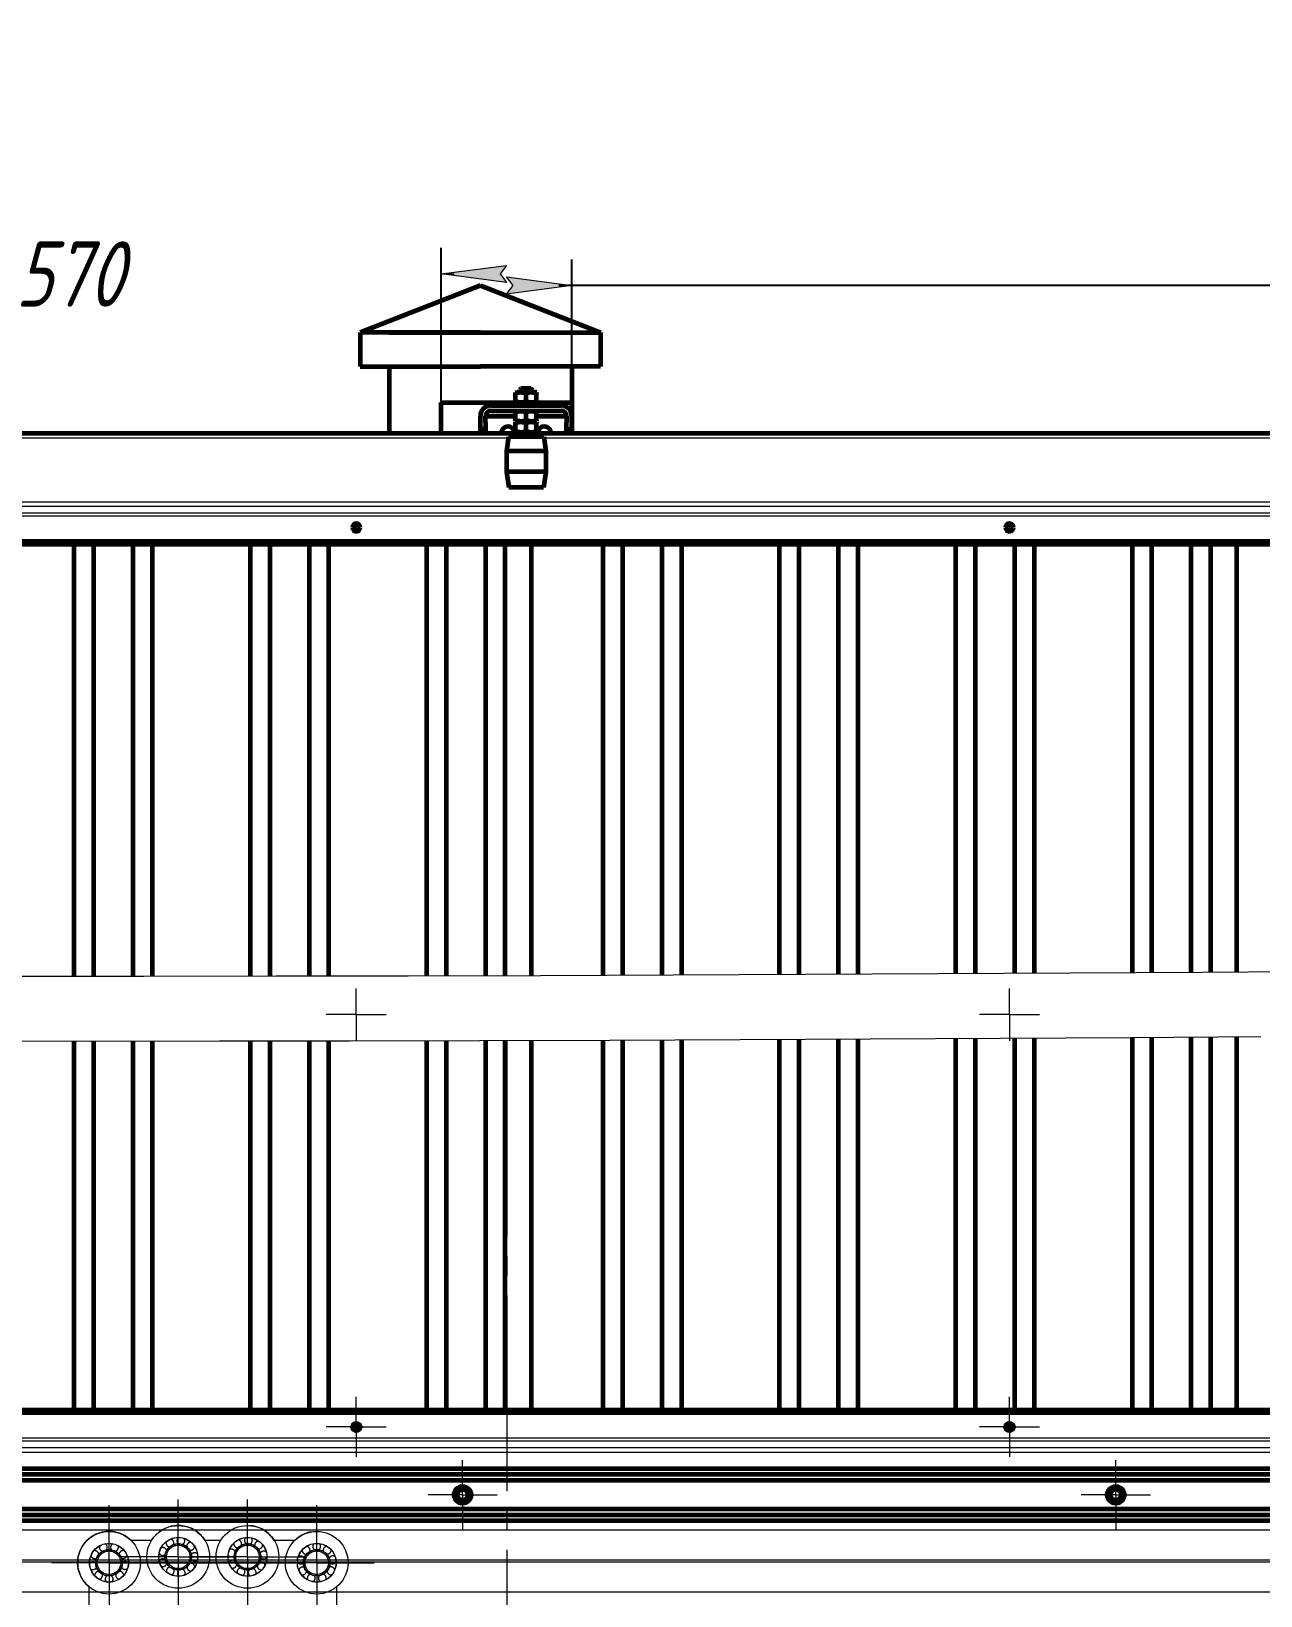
# Model space of a CAD drawing. Header units: millimetres. Extents: x 0 to 594, y 0 to 420.
# Drawn here: x 188.6 to 282.7, y 300.2 to 420 of the extents above; entities that cross this region are included whole.
import ezdxf

# ---------------------------------------------------------------- set-up
doc = ezdxf.new("R2010")
doc.units = ezdxf.units.MM
for name, pattern in [('K5LT_AXLED', [19.5, 15, -1.5, 1.5, -1.5]), ('K5LT_BASIC', [0]), ('K5LT_THIN', [0]), ('K5LT_THIN_INCLUDED_TO_HATCHING', [0])]:
    doc.linetypes.add(name, pattern=pattern)
doc.layers.add('LAYER', color=7, linetype='Continuous')
doc.layers.add('Системный слой', color=7, linetype='Continuous')
doc.styles.add('KDIMTEXTSTYLE', font='GOST_AU.SHX', dxfattribs={"width": 0.96, "oblique": 15, "height": 5})
doc.dimstyles.new('KDIMSTYLE (0.10)', dxfattribs={"dimtxt": 5, "dimasz": 1, "dimexe": 2, "dimexo": 0, "dimgap": 1, "dimtad": 1, "dimlfac": 10, "dimtxsty": 'KDIMTEXTSTYLE', "dimsah": 1, "dimcen": 0, "dimdle": 1, "dimadec": 0, "dimazin": 0, "dimtfac": 0.667, "dimtmove": 0, "dimatfit": 3, "dimfxl": 1, "dimtvp": 1, "dimtolj": 1, "dimtzin": 0, "dimarcsym": 0})

# ---------------------------------------------------------------- blocks, each defined once
blk = doc.blocks.new('U9')
at = {"layer": 'Системный слой', "color": 5, "linetype": 'K5LT_BASIC', "lineweight": 60, "true_color": 0x0000ff}
for p, q in [((223.42, 347.68), (223.42, 380.7)), ((223.42, 314.4), (223.42, 342.68))]:
    blk.add_line(p, q, dxfattribs=at)
blk = doc.blocks.new('U10')
at = {"layer": 'Системный слой', "color": 5, "linetype": 'K5LT_BASIC', "lineweight": 60, "true_color": 0x0000ff}
for p, q in [((220.42, 347.67), (220.42, 380.7)), ((220.42, 314.4), (220.42, 342.67))]:
    blk.add_line(p, q, dxfattribs=at)
blk = doc.blocks.new('U11')
at = {"layer": 'Системный слой', "color": 5, "linetype": 'K5LT_BASIC', "lineweight": 60, "true_color": 0x0000ff}
for p, q in [((272.92, 347.91), (272.92, 380.7)), ((272.92, 314.4), (272.92, 342.91))]:
    blk.add_line(p, q, dxfattribs=at)
blk = doc.blocks.new('U12')
at = {"layer": 'Системный слой', "color": 5, "linetype": 'K5LT_BASIC', "lineweight": 60, "true_color": 0x0000ff}
for p, q in [((277.42, 347.94), (277.42, 380.7)), ((277.42, 314.4), (277.42, 342.94))]:
    blk.add_line(p, q, dxfattribs=at)
blk = doc.blocks.new('U13')
at = {"layer": 'Системный слой', "color": 5, "linetype": 'K5LT_BASIC', "lineweight": 60, "true_color": 0x0000ff}
for p, q in [((251.92, 347.79), (251.92, 380.7)), ((251.92, 314.4), (251.92, 342.79))]:
    blk.add_line(p, q, dxfattribs=at)
blk = doc.blocks.new('U14')
at = {"layer": 'Системный слой', "color": 5, "linetype": 'K5LT_BASIC', "lineweight": 60, "true_color": 0x0000ff}
for p, q in [((278.92, 347.94), (278.92, 380.7)), ((278.92, 314.4), (278.92, 342.95))]:
    blk.add_line(p, q, dxfattribs=at)
blk = doc.blocks.new('U15')
at = {"layer": 'Системный слой', "color": 5, "linetype": 'K5LT_BASIC', "lineweight": 60, "true_color": 0x0000ff}
for p, q in [((274.42, 347.92), (274.42, 380.7)), ((274.42, 314.4), (274.42, 342.92))]:
    blk.add_line(p, q, dxfattribs=at)
blk = doc.blocks.new('U16')
at = {"layer": 'Системный слой', "color": 5, "linetype": 'K5LT_BASIC', "lineweight": 60, "true_color": 0x0000ff}
for p, q in [((259.42, 347.83), (259.42, 380.7)), ((259.42, 314.4), (259.42, 342.83))]:
    blk.add_line(p, q, dxfattribs=at)
blk = doc.blocks.new('U17')
at = {"layer": 'Системный слой', "color": 5, "linetype": 'K5LT_BASIC', "lineweight": 60, "true_color": 0x0000ff}
for p, q in [((232.42, 347.71), (232.42, 380.7)), ((232.42, 314.4), (232.42, 342.71))]:
    blk.add_line(p, q, dxfattribs=at)
blk = doc.blocks.new('U18')
at = {"layer": 'Системный слой', "color": 5, "linetype": 'K5LT_BASIC', "lineweight": 60, "true_color": 0x0000ff}
for p, q in [((263.92, 347.86), (263.92, 380.7)), ((263.92, 314.4), (263.92, 342.86))]:
    blk.add_line(p, q, dxfattribs=at)
blk = doc.blocks.new('U19')
at = {"layer": 'Системный слой', "color": 5, "linetype": 'K5LT_BASIC', "lineweight": 60, "true_color": 0x0000ff}
for p, q in [((260.92, 347.84), (260.92, 380.7)), ((260.92, 314.4), (260.92, 342.84))]:
    blk.add_line(p, q, dxfattribs=at)
blk = doc.blocks.new('U20')
at = {"layer": 'Системный слой', "color": 5, "linetype": 'K5LT_BASIC', "lineweight": 60, "true_color": 0x0000ff}
for p, q in [((250.42, 347.79), (250.42, 380.7)), ((250.42, 314.4), (250.42, 342.79))]:
    blk.add_line(p, q, dxfattribs=at)
blk = doc.blocks.new('U21')
at = {"layer": 'Системный слой', "color": 5, "linetype": 'K5LT_BASIC', "lineweight": 60, "true_color": 0x0000ff}
for p, q in [((247.42, 347.77), (247.42, 380.7)), ((247.42, 314.4), (247.42, 342.77))]:
    blk.add_line(p, q, dxfattribs=at)
blk = doc.blocks.new('U22')
at = {"layer": 'Системный слой', "color": 5, "linetype": 'K5LT_BASIC', "lineweight": 60, "true_color": 0x0000ff}
for p, q in [((224.92, 347.69), (224.92, 380.7)), ((224.92, 314.4), (224.92, 342.69))]:
    blk.add_line(p, q, dxfattribs=at)
blk = doc.blocks.new('U23')
at = {"layer": 'Системный слой', "color": 5, "linetype": 'K5LT_BASIC', "lineweight": 60, "true_color": 0x0000ff}
for p, q in [((265.42, 347.86), (265.42, 380.7)), ((265.42, 314.4), (265.42, 342.86))]:
    blk.add_line(p, q, dxfattribs=at)
blk = doc.blocks.new('U24')
at = {"layer": 'Системный слой', "color": 5, "linetype": 'K5LT_BASIC', "lineweight": 60, "true_color": 0x0000ff}
for p, q in [((238.42, 347.73), (238.42, 380.7)), ((238.42, 314.4), (238.42, 342.73))]:
    blk.add_line(p, q, dxfattribs=at)
blk = doc.blocks.new('U25')
at = {"layer": 'Системный слой', "color": 5, "linetype": 'K5LT_BASIC', "lineweight": 60, "true_color": 0x0000ff}
for p, q in [((233.92, 347.72), (233.92, 380.7)), ((233.92, 314.4), (233.92, 342.72))]:
    blk.add_line(p, q, dxfattribs=at)
blk = doc.blocks.new('U26')
at = {"layer": 'Системный слой', "color": 5, "linetype": 'K5LT_BASIC', "lineweight": 60, "true_color": 0x0000ff}
for p, q in [((280.92, 347.96), (280.92, 380.7)), ((280.92, 314.4), (280.92, 342.96))]:
    blk.add_line(p, q, dxfattribs=at)
blk = doc.blocks.new('U27')
at = {"layer": 'Системный слой', "color": 5, "linetype": 'K5LT_BASIC', "lineweight": 60, "true_color": 0x0000ff}
for p, q in [((245.92, 347.76), (245.92, 380.7)), ((245.92, 314.4), (245.92, 342.77))]:
    blk.add_line(p, q, dxfattribs=at)
blk = doc.blocks.new('U28')
at = {"layer": 'Системный слой', "color": 5, "linetype": 'K5LT_BASIC', "lineweight": 60, "true_color": 0x0000ff}
for p, q in [((236.92, 347.73), (236.92, 380.7)), ((236.92, 314.4), (236.92, 342.73))]:
    blk.add_line(p, q, dxfattribs=at)
blk = doc.blocks.new('U29')
at = {"layer": 'Системный слой', "color": 5, "linetype": 'K5LT_BASIC', "lineweight": 60, "true_color": 0x0000ff}
for p, q in [((218.92, 347.67), (218.92, 380.7)), ((218.92, 314.4), (218.92, 342.67))]:
    blk.add_line(p, q, dxfattribs=at)
blk = doc.blocks.new('U30')
at = {"layer": 'Системный слой', "color": 5, "linetype": 'K5LT_BASIC', "lineweight": 60, "true_color": 0x0000ff}
for p, q in [((223.42, 347.68), (223.42, 380.7)), ((223.42, 314.4), (223.42, 342.68))]:
    blk.add_line(p, q, dxfattribs=at)
blk = doc.blocks.new('U31')
at = {"layer": 'Системный слой', "color": 5, "linetype": 'K5LT_BASIC', "lineweight": 60, "true_color": 0x0000ff}
for p, q in [((197.92, 347.64), (197.92, 380.7)), ((197.92, 314.4), (197.92, 342.64))]:
    blk.add_line(p, q, dxfattribs=at)
blk = doc.blocks.new('U32')
at = {"layer": 'Системный слой', "color": 5, "linetype": 'K5LT_BASIC', "lineweight": 60, "true_color": 0x0000ff}
for p, q in [((224.92, 347.69), (224.92, 380.7)), ((224.92, 314.4), (224.92, 342.69))]:
    blk.add_line(p, q, dxfattribs=at)
blk = doc.blocks.new('U33')
at = {"layer": 'Системный слой', "color": 5, "linetype": 'K5LT_BASIC', "lineweight": 60, "true_color": 0x0000ff}
for p, q in [((220.42, 347.67), (220.42, 380.7)), ((220.42, 314.4), (220.42, 342.67))]:
    blk.add_line(p, q, dxfattribs=at)
blk = doc.blocks.new('U34')
at = {"layer": 'Системный слой', "color": 5, "linetype": 'K5LT_BASIC', "lineweight": 60, "true_color": 0x0000ff}
for p, q in [((205.42, 347.64), (205.42, 380.7)), ((205.42, 314.4), (205.42, 342.64))]:
    blk.add_line(p, q, dxfattribs=at)
blk = doc.blocks.new('U36')
at = {"layer": 'Системный слой', "color": 5, "linetype": 'K5LT_BASIC', "lineweight": 60, "true_color": 0x0000ff}
for p, q in [((209.92, 347.65), (209.92, 380.7)), ((209.92, 314.4), (209.92, 342.65))]:
    blk.add_line(p, q, dxfattribs=at)
blk = doc.blocks.new('U37')
at = {"layer": 'Системный слой', "color": 5, "linetype": 'K5LT_BASIC', "lineweight": 60, "true_color": 0x0000ff}
for p, q in [((206.92, 347.64), (206.92, 380.7)), ((206.92, 314.4), (206.92, 342.65))]:
    blk.add_line(p, q, dxfattribs=at)
blk = doc.blocks.new('U38')
at = {"layer": 'Системный слой', "color": 5, "linetype": 'K5LT_BASIC', "lineweight": 60, "true_color": 0x0000ff}
for p, q in [((196.42, 347.63), (196.42, 380.7)), ((196.42, 314.4), (196.42, 342.64))]:
    blk.add_line(p, q, dxfattribs=at)
blk = doc.blocks.new('U39')
at = {"layer": 'Системный слой', "color": 5, "linetype": 'K5LT_BASIC', "lineweight": 60, "true_color": 0x0000ff}
for p, q in [((193.42, 347.63), (193.42, 380.7)), ((193.42, 314.4), (193.42, 342.63))]:
    blk.add_line(p, q, dxfattribs=at)
blk = doc.blocks.new('U40')
at = {"layer": 'Системный слой', "color": 5, "linetype": 'K5LT_BASIC', "lineweight": 60, "true_color": 0x0000ff}
for p, q in [((211.42, 347.65), (211.42, 380.7)), ((211.42, 314.4), (211.42, 342.65))]:
    blk.add_line(p, q, dxfattribs=at)
blk = doc.blocks.new('U43')
at = {"layer": 'Системный слой', "color": 5, "linetype": 'K5LT_BASIC', "lineweight": 60, "true_color": 0x0000ff}
for p, q in [((226.92, 347.69), (226.92, 380.7)), ((226.92, 314.4), (226.92, 342.69))]:
    blk.add_line(p, q, dxfattribs=at)
blk = doc.blocks.new('U44')
at = {"layer": 'Системный слой', "color": 5, "linetype": 'K5LT_BASIC', "lineweight": 60, "true_color": 0x0000ff}
for p, q in [((191.92, 347.63), (191.92, 380.7)), ((191.92, 314.4), (191.92, 342.63))]:
    blk.add_line(p, q, dxfattribs=at)
blk = doc.blocks.new('U46')
at = {"layer": 'Системный слой', "color": 5, "linetype": 'K5LT_BASIC', "lineweight": 60, "true_color": 0x0000ff}
for p, q in [((277.42, 347.94), (277.42, 380.7)), ((277.42, 314.4), (277.42, 342.94))]:
    blk.add_line(p, q, dxfattribs=at)
blk = doc.blocks.new('U47')
at = {"layer": 'Системный слой', "color": 5, "linetype": 'K5LT_BASIC', "lineweight": 60, "true_color": 0x0000ff}
for p, q in [((274.42, 347.92), (274.42, 380.7)), ((274.42, 314.4), (274.42, 342.92))]:
    blk.add_line(p, q, dxfattribs=at)
blk = doc.blocks.new('U59')
at = {"layer": 'Системный слой', "color": 5, "linetype": 'K5LT_BASIC', "lineweight": 60, "true_color": 0x0000ff}
for p, q in [((278.92, 347.94), (278.92, 380.7)), ((278.92, 314.4), (278.92, 342.95))]:
    blk.add_line(p, q, dxfattribs=at)
blk = doc.blocks.new('U204')
at = {"layer": 'Системный слой', "color": 30, "linetype": 'K5LT_AXLED', "lineweight": 18, "true_color": 0xff8000}
for q in [(221.65, 310.55), (219, 307.9), (221.65, 305.25), (224.3, 307.9)]:
    blk.add_line((221.65, 307.9), q, dxfattribs=at)
blk = doc.blocks.new('U205')
at = {"layer": 'Системный слой', "color": 30, "linetype": 'K5LT_AXLED', "lineweight": 18, "true_color": 0xff8000}
for q in [(271.65, 310.55), (269, 307.9), (271.65, 305.25), (274.3, 307.9)]:
    blk.add_line((271.65, 307.9), q, dxfattribs=at)
blk = doc.blocks.new('KDIMARROW_01')
at = {"layer": 'LAYER'}
blk.add_hatch(color=0, dxfattribs=at).paths.add_polyline_path([(0, 0), (-5, 0.66), (-4.5, 0), (-5, -0.66)])
at = {"layer": 'LAYER', "color": 0, "linetype": 'K5LT_THIN', "lineweight": 18}
for p, q in [((-4.5, 0), (-5, 0.66)), ((-5, 0.66), (0, 0)), ((0, 0), (-5, -0.66)), ((-5, -0.66), (-4.5, 0))]:
    blk.add_line(p, q, dxfattribs=at)
at = {"layer": 'Системный слой', "color": 0, "linetype": 'K5LT_THIN', "lineweight": 18}
blk.add_line((0, 0), (-1, 0), dxfattribs=at)
blk = doc.blocks.new('U266')
at = {"layer": 'Системный слой', "color": 5, "linetype": 'K5LT_BASIC', "lineweight": 60, "true_color": 0x0000ff}
for start, end in [(0, 180), (180, 0)]:
    blk.add_arc((263.51, 382), 0.3, start, end, dxfattribs=at)
blk = doc.blocks.new('U267')
at = {"layer": 'Системный слой', "color": 5, "linetype": 'K5LT_BASIC', "lineweight": 60, "true_color": 0x0000ff}
for start, end in [(0, 180), (180, 0)]:
    blk.add_arc((263.51, 382), 0.075, start, end, dxfattribs=at)
blk = doc.blocks.new('U268')
at = {"layer": 'Системный слой', "color": 30, "linetype": 'K5LT_AXLED', "lineweight": 18, "true_color": 0xff8000}
for q in [(263.51, 346.69), (261.21, 344.68), (263.51, 342.67), (265.81, 344.68)]:
    blk.add_line((263.51, 344.68), q, dxfattribs=at)
blk = doc.blocks.new('U265')
at = {"layer": 'Системный слой'}
for name in ['U266', 'U267', 'U268']:
    blk.add_blockref(name, (0, 0), dxfattribs=at)
blk = doc.blocks.new('U270')
at = {"layer": 'Системный слой', "color": 5, "linetype": 'K5LT_BASIC', "lineweight": 60, "true_color": 0x0000ff}
for start, end in [(0, 180), (180, 0)]:
    blk.add_arc((213.51, 382), 0.3, start, end, dxfattribs=at)
blk = doc.blocks.new('U271')
at = {"layer": 'Системный слой', "color": 5, "linetype": 'K5LT_BASIC', "lineweight": 60, "true_color": 0x0000ff}
for start, end in [(0, 180), (180, 0)]:
    blk.add_arc((213.51, 382), 0.075, start, end, dxfattribs=at)
blk = doc.blocks.new('U272')
at = {"layer": 'Системный слой', "color": 30, "linetype": 'K5LT_AXLED', "lineweight": 18, "true_color": 0xff8000}
for q in [(213.51, 346.69), (211.21, 344.68), (213.51, 342.67), (215.81, 344.68)]:
    blk.add_line((213.51, 344.68), q, dxfattribs=at)
blk = doc.blocks.new('U269')
at = {"layer": 'Системный слой'}
for name in ['U270', 'U271', 'U272']:
    blk.add_blockref(name, (0, 0), dxfattribs=at)
blk = doc.blocks.new('U290')
at = {"layer": 'Системный слой', "color": 30, "linetype": 'K5LT_AXLED', "lineweight": 18, "true_color": 0xff8000}
for q in [(263.51, 315.4), (261.21, 313.1), (263.51, 310.8), (265.81, 313.1)]:
    blk.add_line((263.51, 313.1), q, dxfattribs=at)
blk = doc.blocks.new('U289')
at = {"layer": 'Системный слой', "color": 5, "linetype": 'K5LT_BASIC', "lineweight": 60, "true_color": 0x0000ff}
for radius in [0.3, 0.075]:
    blk.add_circle((263.51, 313.1), radius, dxfattribs=at)
at = {"layer": 'Системный слой'}
blk.add_blockref('U290', (0, 0), dxfattribs=at)
blk = doc.blocks.new('U292')
at = {"layer": 'Системный слой', "color": 30, "linetype": 'K5LT_AXLED', "lineweight": 18, "true_color": 0xff8000}
for q in [(213.51, 315.4), (211.21, 313.1), (213.51, 310.8), (215.81, 313.1)]:
    blk.add_line((213.51, 313.1), q, dxfattribs=at)
blk = doc.blocks.new('U291')
at = {"layer": 'Системный слой', "color": 5, "linetype": 'K5LT_BASIC', "lineweight": 60, "true_color": 0x0000ff}
for radius in [0.3, 0.075]:
    blk.add_circle((213.51, 313.1), radius, dxfattribs=at)
at = {"layer": 'Системный слой'}
blk.add_blockref('U292', (0, 0), dxfattribs=at)
blk = doc.blocks.new('U365')
at = {"layer": 'Системный слой', "color": 5, "linetype": 'K5LT_BASIC', "lineweight": 60, "true_color": 0x0000ff}
for p, q in [((226.87, 392.33), (226.51, 392.26)), ((227.31, 392.26), (226.87, 392.33))]:
    blk.add_line(p, q, dxfattribs=at)
blk = doc.blocks.new('U366')
at = {"layer": 'Системный слой', "color": 5, "linetype": 'K5LT_BASIC', "lineweight": 60, "true_color": 0x0000ff}
for p, q in [((226.07, 392.33), (225.71, 392.26)), ((226.51, 392.26), (226.07, 392.33))]:
    blk.add_line(p, q, dxfattribs=at)
blk = doc.blocks.new('U367')
at = {"layer": 'Системный слой', "color": 5, "linetype": 'K5LT_BASIC', "lineweight": 60, "true_color": 0x0000ff}
for p, q in [((225.71, 391.65), (226.16, 391.58)), ((226.16, 391.58), (226.51, 391.65))]:
    blk.add_line(p, q, dxfattribs=at)
blk = doc.blocks.new('U368')
at = {"layer": 'Системный слой', "color": 5, "linetype": 'K5LT_BASIC', "lineweight": 60, "true_color": 0x0000ff}
for p, q in [((226.51, 391.65), (226.96, 391.58)), ((226.96, 391.58), (227.31, 391.65))]:
    blk.add_line(p, q, dxfattribs=at)
blk = doc.blocks.new('U369')
at = {"layer": 'Системный слой', "color": 5, "linetype": 'K5LT_BASIC', "lineweight": 60, "true_color": 0x0000ff}
for p, q in [((226.87, 390.05), (226.51, 389.98)), ((227.31, 389.98), (226.87, 390.05))]:
    blk.add_line(p, q, dxfattribs=at)
blk = doc.blocks.new('U370')
at = {"layer": 'Системный слой', "color": 5, "linetype": 'K5LT_BASIC', "lineweight": 60, "true_color": 0x0000ff}
for p, q in [((226.07, 390.05), (225.71, 389.98)), ((226.51, 389.98), (226.07, 390.05))]:
    blk.add_line(p, q, dxfattribs=at)
blk = doc.blocks.new('U371')
at = {"layer": 'Системный слой', "color": 5, "linetype": 'K5LT_BASIC', "lineweight": 60, "true_color": 0x0000ff}
for p, q in [((225.71, 389.37), (226.16, 389.3)), ((226.16, 389.3), (226.51, 389.37))]:
    blk.add_line(p, q, dxfattribs=at)
blk = doc.blocks.new('U372')
at = {"layer": 'Системный слой', "color": 5, "linetype": 'K5LT_BASIC', "lineweight": 60, "true_color": 0x0000ff}
for p, q in [((226.51, 389.37), (226.96, 389.3)), ((226.96, 389.3), (227.31, 389.37))]:
    blk.add_line(p, q, dxfattribs=at)
blk = doc.blocks.new('U373')
at = {"layer": 'Системный слой', "color": 5, "linetype": 'K5LT_BASIC', "lineweight": 60, "true_color": 0x0000ff}
for p, q in [((226.87, 390.89), (226.51, 390.82)), ((227.31, 390.82), (226.87, 390.89))]:
    blk.add_line(p, q, dxfattribs=at)
blk = doc.blocks.new('U374')
at = {"layer": 'Системный слой', "color": 5, "linetype": 'K5LT_BASIC', "lineweight": 60, "true_color": 0x0000ff}
for p, q in [((226.07, 390.89), (225.71, 390.82)), ((226.51, 390.82), (226.07, 390.89))]:
    blk.add_line(p, q, dxfattribs=at)
blk = doc.blocks.new('U375')
at = {"layer": 'Системный слой', "color": 5, "linetype": 'K5LT_BASIC', "lineweight": 60, "true_color": 0x0000ff}
for p, q in [((225.71, 390.21), (226.16, 390.14)), ((226.16, 390.14), (226.51, 390.21))]:
    blk.add_line(p, q, dxfattribs=at)
blk = doc.blocks.new('U376')
at = {"layer": 'Системный слой', "color": 5, "linetype": 'K5LT_BASIC', "lineweight": 60, "true_color": 0x0000ff}
for p, q in [((226.51, 390.21), (226.96, 390.14)), ((226.96, 390.14), (227.31, 390.21))]:
    blk.add_line(p, q, dxfattribs=at)
blk = doc.blocks.new('U364')
at = {"layer": 'Системный слой', "color": 5, "linetype": 'K5LT_BASIC', "lineweight": 60, "true_color": 0x0000ff}
for p, q in [((225.71, 392.33), (225.79, 392.37)), ((225.71, 392.26), (225.71, 392.33)), ((225.71, 391.65), (225.71, 392.26)), ((225.89, 392.37), (225.79, 392.37)), ((227.24, 392.37), (225.89, 392.37)), ((226.11, 392.65), (226.01, 392.55)), ((226.11, 392.55), (226.01, 392.55)), ((226.11, 392.55), (226.01, 392.55)), ((226.01, 392.55), (226.01, 392.37)), ((226.11, 392.55), (226.01, 392.55)), ((226.19, 392.65), (226.11, 392.65)), ((227.01, 392.55), (226.11, 392.55)), ((227.01, 392.55), (226.11, 392.55)), ((227.01, 392.55), (226.11, 392.55)), ((226.91, 392.65), (226.19, 392.65)), ((226.51, 391.65), (226.51, 392.26)), ((226.91, 392.65), (227.01, 392.55)), ((227.01, 392.55), (227.01, 392.37)), ((227.31, 392.33), (227.24, 392.37)), ((227.31, 392.33), (227.31, 392.26)), ((227.31, 391.65), (227.31, 392.26)), ((223.81, 391.33), (229.21, 391.33)), ((223.81, 390.93), (229.21, 390.93)), ((225.51, 391.33), (225.51, 391.53)), ((225.51, 391.53), (225.65, 391.53)), ((225.65, 391.53), (227.51, 391.53)), ((225.71, 391.58), (225.71, 391.65)), ((225.79, 391.53), (225.71, 391.58)), ((225.71, 390.89), (225.79, 390.93)), ((225.71, 390.82), (225.71, 390.89)), ((225.71, 390.21), (225.71, 390.82)), ((226.51, 390.21), (226.51, 390.82)), ((227.24, 391.53), (227.31, 391.58)), ((227.31, 390.89), (227.24, 390.93)), ((227.31, 391.65), (227.31, 391.58)), ((227.31, 390.89), (227.31, 390.82)), ((227.31, 390.21), (227.31, 390.82)), ((227.51, 391.33), (227.51, 391.53)), ((223.01, 390.03), (223.01, 390.53)), ((223.01, 389.53), (223.01, 390.03)), ((223.01, 389.2), (223.01, 389.53)), ((223.41, 389.53), (223.01, 389.53)), ((223.41, 390.03), (223.41, 390.53)), ((223.41, 390.53), (223.81, 390.53)), ((223.41, 390.03), (223.41, 389.53)), ((223.41, 389.53), (223.41, 389.2)), ((223.81, 390.53), (225.71, 390.53)), ((225.71, 390.14), (225.71, 390.21)), ((225.79, 390.09), (225.71, 390.14)), ((225.71, 390.05), (225.79, 390.09)), ((225.71, 389.98), (225.71, 390.05)), ((225.71, 389.37), (225.71, 389.98)), ((227.24, 390.09), (225.79, 390.09)), ((227.24, 390.09), (225.79, 390.09)), ((226.51, 389.37), (226.51, 389.98)), ((227.24, 390.09), (227.31, 390.14)), ((227.31, 390.05), (227.24, 390.09)), ((227.31, 390.53), (229.21, 390.53)), ((227.31, 390.21), (227.31, 390.14)), ((227.31, 390.05), (227.31, 389.98)), ((227.31, 389.37), (227.31, 389.98)), ((229.21, 390.53), (229.61, 390.53)), ((229.61, 390.53), (229.61, 390.03)), ((229.61, 389.53), (229.61, 390.03)), ((229.61, 389.2), (229.61, 389.53)), ((229.61, 389.53), (230.01, 389.53)), ((230.01, 390.53), (230.01, 390.03)), ((230.01, 390.03), (230.01, 389.53)), ((230.01, 389.53), (230.01, 389.2)), ((224.61, 389.2), (224.61, 389.23)), ((225.17, 388.95), (225.01, 387.85)), ((227.86, 388.95), (225.17, 388.95)), ((225.51, 389.05), (225.51, 389.25)), ((225.51, 389.25), (227.38, 389.25)), ((225.51, 389.05), (227.38, 389.05)), ((225.71, 389.3), (225.71, 389.37)), ((225.79, 389.25), (225.71, 389.3)), ((225.81, 389.05), (225.81, 388.95)), ((227.21, 389.05), (227.21, 388.95)), ((227.24, 389.25), (227.31, 389.3)), ((227.31, 389.37), (227.31, 389.3)), ((227.38, 389.25), (227.51, 389.25)), ((227.38, 389.05), (227.51, 389.05)), ((227.51, 389.05), (227.51, 389.25)), ((227.86, 388.95), (228.01, 387.85)), ((228.41, 389.23), (228.41, 389.2)), ((225.01, 387.85), (225.01, 386.25)), ((228.01, 387.85), (225.01, 387.85)), ((228.01, 387.85), (228.01, 386.25)), ((225.01, 386.25), (225.18, 385.05)), ((228.01, 386.25), (225.01, 386.25)), ((228.01, 386.25), (227.85, 385.05)), ((227.85, 385.05), (225.18, 385.05)), ((225.66, 385.05), (225.66, 385.05)), ((225.83, 385.05), (225.66, 385.05)), ((227.36, 385.05), (225.83, 385.05)), ((226.41, 385.05), (226.41, 385.03)), ((226.61, 385.03), (226.61, 385.05)), ((227.36, 385.05), (227.36, 385.05))]:
    blk.add_line(p, q, dxfattribs=at)
at = {"layer": 'Системный слой', "color": 7, "linetype": 'K5LT_THIN', "lineweight": 18}
for p, q in [((226.06, 392.55), (226.06, 392.37)), ((226.06, 392.55), (226.06, 392.37)), ((226.96, 392.55), (226.96, 392.37)), ((226.96, 392.55), (226.96, 392.37))]:
    blk.add_line(p, q, dxfattribs=at)
at = {"layer": 'Системный слой', "color": 5, "linetype": 'K5LT_BASIC', "lineweight": 60, "true_color": 0x0000ff}
for centre, radius, start, end in [((223.81, 390.53), 0.8, 90, 180), ((223.81, 390.53), 0.4, 90, 180), ((229.21, 390.53), 0.8, 0, 90), ((229.21, 390.53), 0.4, 0, 90), ((225.11, 389.23), 0.5, 2.2925, 180), ((227.91, 389.23), 0.5, 0, 177.7075)]:
    blk.add_arc(centre, radius, start, end, dxfattribs=at)
at = {"layer": 'Системный слой'}
for name in ['U366', 'U365', 'U367', 'U374', 'U368', 'U373', 'U375', 'U370', 'U376', 'U369', 'U371', 'U372']:
    blk.add_blockref(name, (0, 0), dxfattribs=at)
blk = doc.blocks.new('U378')
at = {"layer": 'Системный слой', "color": 30, "linetype": 'K5LT_AXLED', "lineweight": 18, "true_color": 0xff8000}
for q in [(194.58, 307.1), (190.18, 302.7), (194.58, 298.3), (210.08, 302.7)]:
    blk.add_line((194.58, 302.7), q, dxfattribs=at)
blk = doc.blocks.new('U379')
at = {"layer": 'Системный слой', "color": 30, "linetype": 'K5LT_AXLED', "lineweight": 18, "true_color": 0xff8000}
for q in [(199.88, 307.55), (195.48, 303.15), (199.88, 298.75), (204.28, 303.15)]:
    blk.add_line((199.88, 303.15), q, dxfattribs=at)
blk = doc.blocks.new('U380')
at = {"layer": 'Системный слой', "color": 30, "linetype": 'K5LT_AXLED', "lineweight": 18, "true_color": 0xff8000}
for q in [(205.18, 307.55), (200.78, 303.15), (205.18, 298.75), (209.58, 303.15)]:
    blk.add_line((205.18, 303.15), q, dxfattribs=at)
blk = doc.blocks.new('U381')
at = {"layer": 'Системный слой', "color": 30, "linetype": 'K5LT_AXLED', "lineweight": 18, "true_color": 0xff8000}
for q in [(210.48, 307.1), (206.08, 302.7), (210.48, 298.3), (214.88, 302.7)]:
    blk.add_line((210.48, 302.7), q, dxfattribs=at)
blk = doc.blocks.new('U382')
at = {"layer": 'Системный слой', "color": 30, "linetype": 'K5LT_AXLED', "lineweight": 18, "true_color": 0xff8000}
for q in [(202.53, 299.45), (199.78, 296.7), (202.53, 293.95), (205.28, 296.7)]:
    blk.add_line((202.53, 296.7), q, dxfattribs=at)
blk = doc.blocks.new('U377')
at = {"layer": 'Системный слой', "color": 30, "linetype": 'K5LT_AXLED', "lineweight": 18, "true_color": 0xff8000}
for p, q in [((197.83, 304.4), (196.27, 304.4)), ((203.13, 304.4), (201.93, 304.4)), ((208.79, 304.4), (207.23, 304.4)), ((193.03, 300.87), (193.03, 298.9)), ((212.03, 298.9), (212.03, 300.87)), ((193.03, 298.9), (195.18, 298.9)), ((195.18, 298.9), (199.03, 295.05)), ((199.03, 293), (199.03, 298.95)), ((199.03, 298.95), (206.03, 298.95)), ((206.03, 298.95), (206.03, 293)), ((206.03, 295.05), (209.88, 298.9)), ((209.88, 298.9), (212.03, 298.9)), ((202.26, 297.61), (202.35, 297.42)), ((202.39, 297.67), (202.5, 297.45)), ((202.56, 297.45), (202.66, 297.67)), ((202.71, 297.43), (202.79, 297.61)), ((201.46, 295.62), (201.46, 295.77)), ((202.39, 295.77), (201.46, 295.77)), ((202.39, 295.63), (201.46, 295.62)), ((202.39, 295.96), (202.39, 295.77)), ((202.49, 295.67), (202.39, 295.77)), ((202.54, 295.77), (202.53, 295.95)), ((202.53, 295.95), (202.53, 295.77)), ((202.58, 295.67), (202.68, 295.78)), ((202.68, 295.78), (202.68, 295.96)), ((203.29, 295.78), (202.68, 295.78)), ((203.29, 295.63), (202.68, 295.63)), ((203.29, 295.63), (203.29, 295.78)), ((193.03, 293), (212.03, 293)), ((193.03, 292.4), (193.03, 293)), ((193.03, 292.4), (212.03, 292.4)), ((212.03, 292.4), (212.03, 293))]:
    blk.add_line(p, q, dxfattribs=at)
for centre, radius in [((194.58, 302.7), 2.4), ((199.88, 303.15), 2.4), ((199.88, 303.15), 1.49), ((199.88, 303.15), 1.48), ((205.18, 303.15), 2.4), ((205.18, 303.15), 1.49), ((205.18, 303.15), 1.48), ((210.48, 302.7), 2.4), ((194.58, 302.7), 1.49), ((194.58, 302.7), 1.48), ((194.58, 302.7), 1.02), ((194.58, 302.7), 1), ((194.58, 302.7), 0.9), ((199.88, 303.15), 1.02), ((199.88, 303.15), 1), ((199.88, 303.15), 0.9), ((205.18, 303.15), 1.02), ((205.18, 303.15), 1), ((205.18, 303.15), 0.9), ((210.48, 302.7), 1.49), ((210.48, 302.7), 1.48), ((210.48, 302.7), 1.02), ((210.48, 302.7), 1), ((210.48, 302.7), 0.9), ((202.53, 296.7), 0.75), ((202.53, 296.7), 0.65)]:
    blk.add_circle(centre, radius, dxfattribs=at)
for centre, radius, start, end in [((194.58, 302.7), 2.4, 45.0995, 168.4047), ((199.88, 303.15), 2.4, 126.919, 148.6118), ((199.88, 303.15), 2.4, 31.3882, 126.919), ((199.24, 304.22), 0.3, 335.9857, 76.5091), ((200.08, 304.38), 0.3, 124.8615, 225.3849), ((200.08, 304.38), 0.3, 295.9857, 36.5091), ((204.43, 304.15), 0.3, 342.0007, 82.5241), ((205.25, 304.4), 0.3, 130.8765, 231.3999), ((205.18, 303.15), 2.4, 31.3882, 87.5532), ((205.25, 304.4), 0.3, 302.0007, 42.5241), ((210.48, 302.7), 2.4, 99.6317, 134.9005), ((194.58, 302.7), 2.4, 168.4047, 229.7718), ((193.49, 303.32), 0.3, 194.5685, 295.0919), ((193.49, 303.32), 0.3, 5.6927, 106.2161), ((194.15, 303.87), 0.3, 154.5685, 255.0919), ((194.15, 303.87), 0.3, 325.6927, 66.2161), ((195, 303.88), 0.3, 114.5685, 215.0919), ((195, 303.88), 0.3, 285.6927, 26.2161), ((195.66, 303.33), 0.3, 74.5685, 175.0919), ((195.66, 303.33), 0.3, 245.6927, 346.2161), ((198.7, 303.56), 0.3, 204.8615, 305.3849), ((198.7, 303.56), 0.3, 15.9857, 116.5091), ((199.24, 304.22), 0.3, 164.8615, 265.3849), ((200.83, 303.96), 0.3, 84.8615, 185.3849), ((200.83, 303.96), 0.3, 255.9857, 356.5091), ((201.13, 303.16), 0.3, 44.8615, 145.3849), ((203.96, 303.44), 0.3, 210.8765, 311.3999), ((203.96, 303.44), 0.3, 22.0007, 122.5241), ((204.43, 304.15), 0.3, 170.8765, 271.3999), ((206.04, 304.06), 0.3, 90.8765, 191.3999), ((206.04, 304.06), 0.3, 262.0007, 2.5241), ((206.42, 303.29), 0.3, 50.8765, 151.3999), ((209.25, 302.91), 0.3, 25.52, 126.0434), ((209.67, 303.65), 0.3, 174.3958, 274.9192), ((209.67, 303.65), 0.3, 345.52, 86.0434), ((210.48, 303.95), 0.3, 134.3958, 234.9192), ((210.48, 303.95), 0.3, 305.52, 46.0434), ((211.28, 303.66), 0.3, 94.3958, 194.9192), ((211.28, 303.66), 0.3, 265.52, 6.0434), ((211.71, 302.92), 0.3, 54.3958, 154.9192), ((193.35, 302.47), 0.3, 45.6927, 146.2161), ((193.35, 302.47), 0.3, 234.5685, 335.0919), ((193.78, 301.73), 0.3, 85.6927, 186.2161), ((195.39, 301.75), 0.3, 354.5685, 95.0919), ((195.81, 302.49), 0.3, 205.6927, 306.2161), ((195.81, 302.49), 0.3, 34.5685, 135.0919), ((198.71, 302.71), 0.3, 55.9857, 156.5091), ((198.71, 302.71), 0.3, 244.8615, 345.3849), ((199.27, 302.06), 0.3, 95.9857, 196.5091), ((199.27, 302.06), 0.3, 284.8615, 25.3849), ((200.11, 301.92), 0.3, 135.9857, 236.5091), ((200.11, 301.92), 0.3, 324.8615, 65.3849), ((200.85, 302.36), 0.3, 175.9857, 276.5091), ((200.85, 302.36), 0.3, 4.8615, 105.3849), ((201.13, 303.16), 0.3, 215.9857, 316.5091), ((204.06, 302.59), 0.3, 62.0007, 162.5241), ((204.06, 302.59), 0.3, 250.8765, 351.3999), ((204.69, 302), 0.3, 102.0007, 202.5241), ((204.69, 302), 0.3, 290.8765, 31.3999), ((205.54, 301.95), 0.3, 142.0007, 242.5241), ((205.54, 301.95), 0.3, 330.8765, 71.3999), ((206.23, 302.46), 0.3, 182.0007, 282.5241), ((206.23, 302.46), 0.3, 10.8765, 111.3999), ((206.42, 303.29), 0.3, 222.0007, 322.5241), ((209.25, 302.91), 0.3, 214.3958, 314.9192), ((209.4, 302.07), 0.3, 65.52, 166.0434), ((209.4, 302.07), 0.3, 254.3958, 354.9192), ((211.57, 302.08), 0.3, 185.52, 286.0434), ((211.57, 302.08), 0.3, 14.3958, 114.9192), ((211.71, 302.92), 0.3, 225.52, 326.0434), ((193.78, 301.73), 0.3, 274.5685, 15.0919), ((194.59, 301.45), 0.3, 125.6927, 226.2161), ((194.59, 301.45), 0.3, 314.5685, 55.0919), ((195.39, 301.75), 0.3, 165.6927, 266.2161), ((210.06, 301.52), 0.3, 105.52, 206.0434), ((210.06, 301.52), 0.3, 294.3958, 34.9192), ((210.91, 301.52), 0.3, 145.52, 246.0434), ((210.91, 301.52), 0.3, 334.3958, 74.9192), ((202.53, 297.73), 0.29, 335.868, 204.6529), ((202.53, 297.73), 0.145, 335.868, 204.6529), ((202.39, 295.77), 0.145, 270.2604, 315.2604), ((202.39, 295.77), 0.145, 315.2604, 0.2604), ((202.68, 295.78), 0.145, 180.2604, 225.2604), ((202.68, 295.78), 0.145, 225.2604, 270.2604)]:
    blk.add_arc(centre, radius, start, end, dxfattribs=at)
at = {"layer": 'Системный слой'}
for name in ['U378', 'U379', 'U380', 'U381', 'U382']:
    blk.add_blockref(name, (0, 0), dxfattribs=at)
blk = doc.blocks.new('U543')
at = {"layer": 'LAYER', "color": 7, "linetype": 'K5LT_THIN_INCLUDED_TO_HATCHING', "lineweight": 18}
for p, q in [((232.93, 342.71), (222.96, 342.68)), ((242.89, 342.75), (232.93, 342.71)), ((252.86, 342.8), (242.89, 342.75)), ((262.82, 342.85), (252.86, 342.8)), ((272.79, 342.91), (262.82, 342.85)), ((282.75, 342.97), (272.79, 342.91)), ((193.07, 342.63), (183.1, 342.64)), ((203.03, 342.64), (193.07, 342.63)), ((213, 342.66), (203.03, 342.64)), ((222.96, 342.68), (213, 342.66))]:
    blk.add_line(p, q, dxfattribs=at)
blk = doc.blocks.new('U544')
at = {"layer": 'LAYER', "color": 7, "linetype": 'K5LT_THIN_INCLUDED_TO_HATCHING', "lineweight": 18}
for p, q in [((187.08, 347.63), (197.22, 347.63)), ((197.22, 347.63), (207.35, 347.65)), ((207.35, 347.65), (217.49, 347.66)), ((217.49, 347.66), (227.62, 347.69)), ((227.62, 347.69), (237.76, 347.73)), ((237.76, 347.73), (247.9, 347.77)), ((247.9, 347.77), (258.03, 347.82)), ((258.03, 347.82), (268.17, 347.88)), ((268.17, 347.88), (278.3, 347.94)), ((278.3, 347.94), (288.44, 348.01))]:
    blk.add_line(p, q, dxfattribs=at)

msp = doc.modelspace()

# ---------------------------------------------------------------- linework, layer by layer
at = {"layer": 'Системный слой', "color": 5, "linetype": 'K5LT_BASIC', "lineweight": 60, "true_color": 0x0000ff}
for p, q in [((223.01471, 400.51988), (213.81471, 396.91988)), ((223.01471, 400.51988), (232.21471, 396.91988)), ((223.01471, 396.91988), (213.81471, 396.91988)), ((213.81471, 396.91988), (213.81471, 394.31988)), ((216.01471, 396.91988), (230.01471, 396.91988)), ((223.01471, 396.91988), (232.21471, 396.91988)), ((232.21471, 396.91988), (232.21471, 394.31988)), ((213.81471, 394.31988), (223.01471, 394.31988)), ((216.01471, 394.31988), (216.01471, 389.19723)), ((232.21471, 394.31988), (223.01471, 394.31988)), ((230.01471, 394.31988), (230.01471, 389.19723)), ((220.01471, 391.57223), (225.71471, 391.57629)), ((220.01471, 389.19723), (220.01471, 391.57223)), ((227.30767, 391.57223), (230.01471, 391.57223)), ((230.01471, 389.19723), (230.01471, 391.57223)), ((225.51471, 389.19723), (161.01471, 389.19723)), ((473.51471, 389.19723), (227.51471, 389.19723)), ((467.20835, 380.81723), (170.10326, 380.81723)), ((467.27022, 380.69723), (170.12882, 380.69723)), ((467.27251, 314.39791), (167.25619, 314.39791)), ((467.20931, 314.27791), (167.31806, 314.27791)), ((473.51471, 309.89791), (139.0147, 309.89791)), ((473.51471, 309.44791), (139.0147, 309.44791)), ((473.51471, 308.99791), (139.0147, 308.99791)), ((221.15136, 308.18658), (221.65136, 308.47526)), ((221.15136, 307.60923), (221.15136, 308.18658)), ((221.65136, 308.47526), (222.15136, 308.18658)), ((222.15136, 307.60923), (222.15136, 308.18658)), ((271.15136, 308.18658), (271.65136, 308.47526)), ((271.15136, 307.60923), (271.15136, 308.18658)), ((271.65136, 308.47526), (272.15136, 308.18658)), ((272.15136, 307.60923), (272.15136, 308.18658)), ((473.51471, 306.79791), (139.0147, 306.79791)), ((221.65136, 307.32056), (221.15136, 307.60923)), ((222.15136, 307.60923), (221.65136, 307.32056)), ((271.65136, 307.32056), (271.15136, 307.60923)), ((272.15136, 307.60923), (271.65136, 307.32056)), ((473.51471, 306.34791), (139.0147, 306.34791)), ((473.51471, 305.89791), (139.0147, 305.89791)), ((473.58617, 305.89791), (168.44324, 305.89791)), ((473.51471, 305.89791), (168.51471, 305.89791))]:
    msp.add_line(p, q, dxfattribs=at)
at = {"layer": 'Системный слой', "color": 7, "linetype": 'K5LT_THIN', "lineweight": 18}
for p, q in [((473.51471, 388.84723), (161.01471, 388.84723)), ((473.51471, 383.94448), (161.01471, 383.94448)), ((473.51471, 383.602), (161.01471, 383.602)), ((467.18971, 382.86695), (167.33971, 382.86695)), ((465.39315, 383.09201), (169.13626, 383.09201)), ((467.18971, 381.04723), (170.04905, 381.04723)), ((467.18971, 314.04791), (167.33671, 314.04791)), ((467.18971, 312.22818), (167.33671, 312.22818)), ((465.39315, 312.00313), (169.13626, 312.00313)), ((473.51471, 311.49313), (161.01471, 311.49313)), ((473.51471, 311.15065), (161.01471, 311.15065)), ((474.011, 305.19791), (78.01145, 305.19791)), ((474.011, 302.74921), (77.5477, 302.74921)), ((474.011, 302.89791), (77.5894, 302.89791)), ((474.011, 300.44921), (76.6554, 300.44921))]:
    msp.add_line(p, q, dxfattribs=at)
at = {"layer": 'Системный слой', "color": 30, "linetype": 'K5LT_AXLED', "lineweight": 18, "true_color": 0xff8000}
msp.add_line((225.0298, 342.68588), (225.01324, 228.83909), dxfattribs=at)
at = {"layer": 'Системный слой', "color": 5, "linetype": 'K5LT_BASIC', "lineweight": 60, "true_color": 0x0000ff}
for centre, radius in [((221.65136, 307.89791), 0.65), ((221.65136, 307.89791), 0.445), ((221.65136, 307.89791), 0.425), ((221.65136, 307.89791), 0.4116), ((271.65136, 307.89791), 0.65), ((271.65136, 307.89791), 0.445), ((271.65136, 307.89791), 0.425), ((271.65136, 307.89791), 0.4116)]:
    msp.add_circle(centre, radius, dxfattribs=at)

# ---------------------------------------------------------------- block references
at = {"layer": 'Системный слой'}
for name in ['U364', 'U269', 'U265', 'U44', 'U39', 'U38', 'U31', 'U34', 'U37', 'U36', 'U40', 'U29', 'U10', 'U33', 'U9', 'U30', 'U22', 'U32', 'U43', 'U17', 'U25', 'U28', 'U24', 'U27', 'U21', 'U20', 'U13', 'U16', 'U19', 'U18', 'U23', 'U11', 'U15', 'U47', 'U12', 'U46', 'U14', 'U59', 'U26', 'U544', 'U543', 'U291', 'U289', 'U204', 'U205', 'U377']:
    msp.add_blockref(name, (0, 0), dxfattribs=at)

# ---------------------------------------------------------------- dimensions: what is measured, and where the dimension line sits
at = {"layer": 'Системный слой', "color": 7}
msp.add_linear_dim(base=(163.03083, 401.41048), p1=(220.01471, 391.57223), p2=(163.03083, 391.57223), location=(191.52277, 401.41048), text='\\H5.0;\\W0.965;\\Q15;\\H5.0;\\W0.965;\\Q15;\\Q15;570', dimstyle='KDIMSTYLE (0.10)', override={"dimexo": 0, "dimblk1": 'KDIMARROW_01', "dimblk2": 'KDIMARROW_01', "dimse1": 0, "dimse2": 0, "dimclrt": 7, "dimtolj": 1}, dxfattribs=at).render()
msp.add_linear_dim(base=(230.01471, 400.51988), p1=(480.01471, 394.31988), p2=(230.01471, 394.31988), text='\\H5.0;\\W0.965;\\Q15;\\H5.0;\\W0.965;\\Q15;\\Q15;B\\X\\H5.0;\\W0.965;\\Q15;\\Q15;max 4500', dimstyle='KDIMSTYLE (0.10)', override={"dimexo": 0, "dimblk1": 'KDIMARROW_01', "dimblk2": 'KDIMARROW_01', "dimse1": 0, "dimse2": 0, "dimclrt": 7, "dimtolj": 1}, dxfattribs=at).render()

doc.saveas('drawing.dxf')
